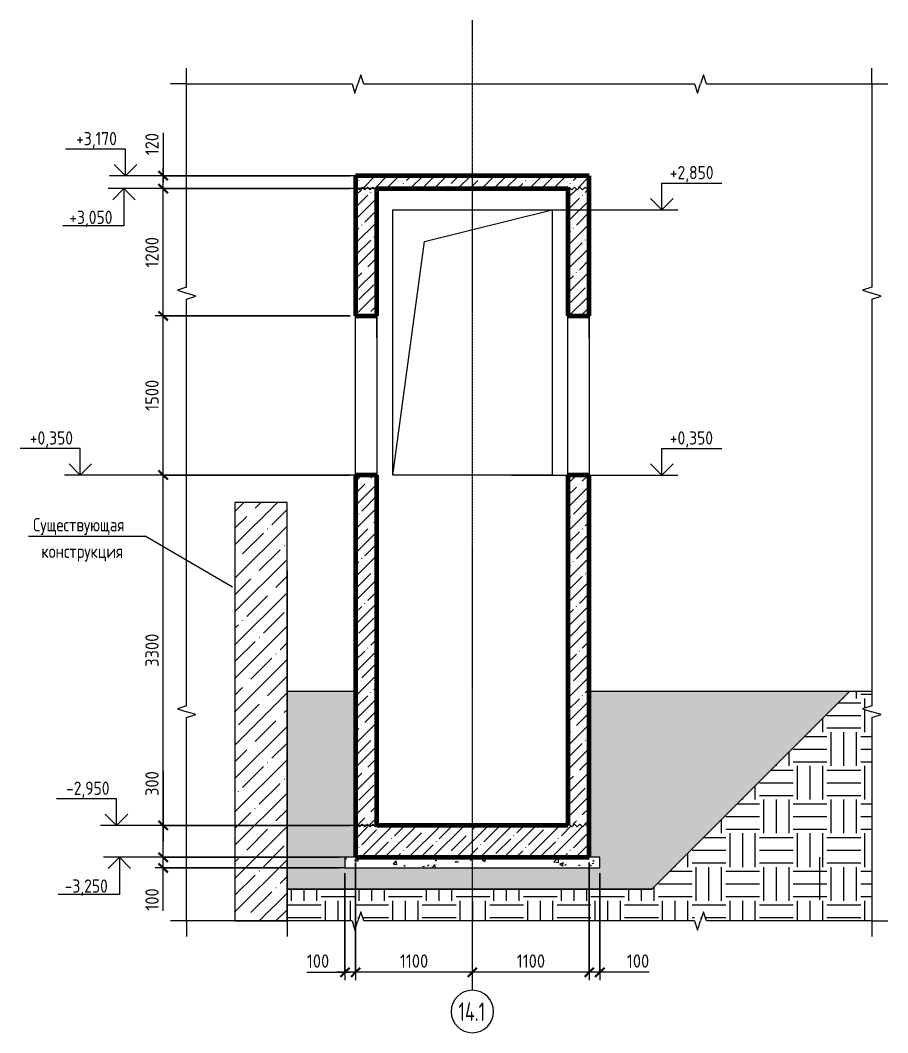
# Model space of a CAD drawing. Header units: millimetres. Extents: x -39709 to 12452, y -4989 to 80275.
# Drawn here: x -29678 to -21511, y -4903 to 4635 of the extents above; entities that cross this region are included whole.
import ezdxf

# ---------------------------------------------------------------- set-up
doc = ezdxf.new("R2010")
doc.units = ezdxf.units.MM
doc.linetypes.add('02 Штрихпунктирная _20 мм_', pattern=[25, 20, -2.5, 0, -2.5])
for name, color, linetype, lineweight in [('AA_Dim', 7, 'Continuous', 9), ('AA_Dim-50', 7, 'Continuous', 9), ('AA_Linii', 7, 'Continuous', 9), ('AA_Oformlenie', 7, 'Continuous', 9), ('AA_Vinoska', 7, 'Continuous', 9), ('AA_Visotnaya otmetka', 7, 'Continuous', 9), ('AF_Okno', 7, 'Continuous', 20), ('AF_Perekritie', 7, 'Continuous', 60), ('AF_Perekritie_Опалубка', 253, 'Continuous', 20), ('AF_Pokritie', 7, 'Continuous', 9), ('AF_Stena', 7, 'Continuous', 20), ('AF_Stena_Опалубка', 253, 'Continuous', 20), ('KR_Fundament', 7, 'Continuous', 20), ('Оси', 7, 'Continuous', 9)]:
    doc.layers.add(name, color=color, linetype=linetype, lineweight=lineweight)
doc.styles.add('GOST Common', font='GOST_Common.ttf', dxfattribs={"width": 0.85, "height": 125})
doc.styles.add('ISOCPEUR', font='isocpeur.TTF', dxfattribs={"width": 0.7, "height": 175})
doc.styles.add('ISOCPEUR_1', font='isocpeur.TTF', dxfattribs={"width": 0.85, "height": 125})
doc.styles.add('ISOCPEUR_4', font='isocpeur.TTF', dxfattribs={"width": 0.9, "height": 125})
doc.dimstyles.new('00_Точн_3_знака__прозр_', dxfattribs={"dimscale": 304.8, "dimtxt": 125.344371, "dimasz": 0.278871, "dimexe": 0.246063, "dimexo": 0.164042, "dimgap": 0.016404, "dimtad": 1, "dimdec": 3, "dimrnd": 0.001, "dimdsep": 46, "dimtxsty": 'ISOCPEUR_4', "dimblk1": 'OBLIQUE', "dimblk2": 'OBLIQUE', "dimsah": 1, "dimcen": 0.09, "dimdle": 0.246063, "dimazin": 0, "dimtfac": 1, "dimtdec": 4, "dimtix": 1, "dimtmove": 1, "dimatfit": 3, "dimfxl": 1, "dimtvp": 1, "dimtolj": 1, "dimtzin": 0, "dimlwd": 18, "dimlwe": 18, "dimarcsym": 2})
doc.dimstyles.new('00_Точн_3_знака__прозр__1', dxfattribs={"dimscale": 304.8, "dimtxt": 125.344371, "dimasz": 0.278871, "dimexe": 0.246063, "dimexo": 0.164042, "dimgap": 0.016404, "dimtad": 1, "dimdec": 3, "dimrnd": 0.001, "dimdsep": 46, "dimtxsty": 'ISOCPEUR_4', "dimblk1": 'OBLIQUE', "dimblk2": 'OBLIQUE', "dimsah": 1, "dimcen": 0.09, "dimdle": 0.246063, "dimazin": 0, "dimtfac": 1, "dimtdec": 4, "dimtix": 1, "dimtmove": 0, "dimatfit": 3, "dimfxl": 1, "dimtvp": 1, "dimtolj": 1, "dimtzin": 0, "dimlwd": 18, "dimlwe": 18, "dimarcsym": 2})
pattern_1 = [(45, (-26210.91, 825), (-112.253, 112.253), []), (45, (-26098.66, 825), (-112.253, 112.253), [198.438, -39.688, 1.676, -38.011])]

# ---------------------------------------------------------------- blocks, each defined once
blk = doc.blocks.new('231_Отверстие прямоугольное в стене _Окно_Стена_ - Отверстие прямоугольное с обрамлением-4131200-1-1 Опалубка')
at = {"layer": 'AF_Okno', "lineweight": 9}
for p, q in [((37129.9, 1644.8), (37129.9, 1850)), ((36929.9, 1610), (36929.9, 1755.2)), ((36929.9, 350), (36929.9, 1610))]:
    blk.add_line(p, q, dxfattribs=at)
blk = doc.blocks.new('231_Отверстие прямоугольное в стене _Окно_Стена_ - Отверстие прямоугольное с обрамлением-V1-1-1 Опалубка')
at = {"layer": 'AF_Okno', "lineweight": 9}
for p, q in [((35129.9, 1644.8), (35129.9, 1850)), ((34929.9, 1610), (34929.9, 1755.2)), ((34929.9, 350), (34929.9, 1610))]:
    blk.add_line(p, q, dxfattribs=at)
blk = doc.blocks.new('231_Отверстие прямоугольное в стене _Окно_Стена_ - Отверстие прямоугольное с обрамлением-4137425-1-1 Опалубка')
at = {"layer": 'AF_Okno', "lineweight": 9}
for p, q in [((35579.9, 2550), (36779.9, 2850)), ((35279.9, 350), (35579.9, 2550))]:
    blk.add_line(p, q, dxfattribs=at)
blk = doc.blocks.new('011_Прямоугольник обрыва _ЭлУзла_ - 011_Прямоугольник обрыва _ЭлУзла_-4166529-1-1 Опалубка')
at = {"layer": 'AA_Oformlenie'}
for p, q in [((33338.8, 2120.1), (33338.8, 4035)), ((33338.8, 4035), (34896.8, 4035)), ((35008.1, 4035), (38122.7, 4035)), ((38234, 4035), (39790.6, 4035)), ((39790.6, 4035), (39790.6, 2120.1)), ((33338.8, -1822.4), (33338.8, 2008.7)), ((39790.6, 2008.7), (39790.6, -1822.4)), ((33338.8, -3850), (33338.8, -1933.8)), ((39790.6, -1933.8), (39790.6, -3850)), ((34896.8, -3850), (33338.8, -3850)), ((38122.7, -3850), (35008.1, -3850)), ((39790.6, -3850), (38234, -3850))]:
    blk.add_line(p, q, dxfattribs=at)
blk = doc.blocks.new('Последовательность узлов - 3мм масшт20 маскировка-904226-1-1 Опалубка')
at = {"layer": 'AA_Oformlenie'}
for p, q in [((36929.9, 3050), (36942.4, 3062.5)), ((36967.4, 3037.5), (36942.4, 3062.5)), ((36979.9, 3050), (36992.4, 3062.5)), ((37017.4, 3037.5), (36992.4, 3062.5)), ((37029.9, 3050), (37042.4, 3062.5)), ((37067.4, 3037.5), (37042.4, 3062.5)), ((37079.9, 3050), (37092.4, 3062.5)), ((37117.4, 3037.5), (37092.4, 3062.5)), ((36979.9, 3050), (36967.4, 3037.5)), ((37029.9, 3050), (37017.4, 3037.5)), ((37079.9, 3050), (37067.4, 3037.5)), ((37129.9, 3050), (37117.4, 3037.5))]:
    blk.add_line(p, q, dxfattribs=at)
blk = doc.blocks.new('Ось сетки - d_4мм-2765513-1-1 Опалубка')
at = {"layer": 'Оси'}
for start, end in [(0, 180), (0, 180), (180, 360), (180, 360)]:
    blk.add_arc((36029.9, -4703.3), 200, start, end, dxfattribs=at)
blk = doc.blocks.new('DIMBLOCK19-1-1 Опалубка')
at = {"layer": 'AA_Dim-50', "lineweight": 30}
for p, q in [((-28332.9, -3250), (-28375.4, -3207.5)), ((-28332.9, -3350), (-28375.4, -3307.5)), ((-28332.9, -3250), (-28290.4, -3292.5)), ((-28332.9, -3350), (-28290.4, -3392.5))]:
    blk.add_line(p, q, dxfattribs=at)
at = {"layer": 'AA_Dim-50', "lineweight": 18}
for p, q in [((-26671.9, -3250), (-28407.9, -3250)), ((-28332.9, -3425), (-28332.9, -3250)), ((-28332.9, -3250), (-26671.9, -3250)), ((-28332.9, -3492.8), (-28332.9, -3300)), ((-26671.9, -3350), (-28407.9, -3350)), ((-28332.9, -3350), (-26671.9, -3350)), ((-28332.9, -3753.3), (-28332.9, -3492.8))]:
    blk.add_line(p, q, dxfattribs=at)
at = {"layer": 'AA_Dim-50', "color": 0, "lineweight": 18, "insert": (-28500.7, -3753.3), "char_height": 125, "width": 252.581, "attachment_point": 1, "rotation": 90, "line_spacing_factor": 1.135194, "style": 'ISOCPEUR_4'}
blk.add_mtext('100', dxfattribs=at)
blk = doc.blocks.new('_Oblique')
at = {"color": 0, "linetype": 'ByBlock', "lineweight": -2}
blk.add_line((-0.5, -0.5), (0.5, 0.5), dxfattribs=at)
blk = doc.blocks.new('DIMBLOCK20-1-1 Опалубка')
at = {"layer": 'AA_Dim-50', "lineweight": 18}
for p, q in [((-28332.9, -2438.8), (-28332.9, -2723)), ((-28332.9, -2723), (-28332.9, -3100)), ((-26571.9, -2950), (-28407.9, -2950)), ((-28332.9, -3250), (-28332.9, -2950)), ((-28332.9, -2950), (-26571.9, -2950)), ((-26671.9, -3250), (-28407.9, -3250)), ((-28332.9, -3250), (-26671.9, -3250))]:
    blk.add_line(p, q, dxfattribs=at)
at = {"layer": 'AA_Dim-50', "lineweight": 30}
for p, q in [((-28332.9, -2950), (-28375.4, -2907.5)), ((-28332.9, -2950), (-28290.4, -2992.5)), ((-28332.9, -3250), (-28375.4, -3207.5)), ((-28332.9, -3250), (-28290.4, -3292.5))]:
    blk.add_line(p, q, dxfattribs=at)
at = {"layer": 'AA_Dim-50', "color": 0, "lineweight": 18, "insert": (-28500.7, -2673), "char_height": 125, "width": 280.961, "attachment_point": 1, "rotation": 90, "line_spacing_factor": 1.135194, "style": 'ISOCPEUR_4'}
blk.add_mtext('300', dxfattribs=at)
blk = doc.blocks.new('DIMBLOCK21-1-1 Опалубка')
at = {"layer": 'AA_Dim-50', "lineweight": 30}
for p, q in [((-28332.9, 350), (-28375.4, 392.5)), ((-28332.9, 350), (-28290.4, 307.5)), ((-28332.9, -2950), (-28375.4, -2907.5)), ((-28332.9, -2950), (-28290.4, -2992.5))]:
    blk.add_line(p, q, dxfattribs=at)
at = {"layer": 'AA_Dim-50', "lineweight": 18}
for p, q in [((-26571.9, 350), (-28407.9, 350)), ((-28332.9, -2950), (-28332.9, 350)), ((-28332.9, 350), (-26571.9, 350)), ((-26571.9, -2950), (-28407.9, -2950)), ((-28332.9, -2950), (-26571.9, -2950))]:
    blk.add_line(p, q, dxfattribs=at)
at = {"layer": 'AA_Dim-50', "color": 0, "lineweight": 18, "insert": (-28500.7, -1456.1), "char_height": 125, "width": 374.614, "attachment_point": 1, "rotation": 90, "line_spacing_factor": 1.135194, "style": 'ISOCPEUR_4'}
blk.add_mtext('3300', dxfattribs=at)
blk = doc.blocks.new('DIMBLOCK22-1-1 Опалубка')
at = {"layer": 'AA_Dim-50', "lineweight": 18}
for p, q in [((-26571.9, 1850), (-28407.9, 1850)), ((-28332.9, 350), (-28332.9, 1850)), ((-28332.9, 1850), (-26571.9, 1850)), ((-26571.9, 350), (-28407.9, 350)), ((-28332.9, 350), (-26571.9, 350))]:
    blk.add_line(p, q, dxfattribs=at)
at = {"layer": 'AA_Dim-50', "lineweight": 30}
for p, q in [((-28332.9, 1850), (-28375.4, 1892.5)), ((-28332.9, 1850), (-28290.4, 1807.5)), ((-28332.9, 350), (-28375.4, 392.5)), ((-28332.9, 350), (-28290.4, 307.5))]:
    blk.add_line(p, q, dxfattribs=at)
at = {"layer": 'AA_Dim-50', "color": 0, "lineweight": 18, "insert": (-28500.7, 955.7), "char_height": 125, "width": 346.234, "attachment_point": 1, "rotation": 90, "line_spacing_factor": 1.135194, "style": 'ISOCPEUR_4'}
blk.add_mtext('1500', dxfattribs=at)
blk = doc.blocks.new('DIMBLOCK23-1-1 Опалубка')
at = {"layer": 'AA_Dim-50', "lineweight": 30}
for p, q in [((-28332.9, 3050), (-28375.4, 3092.5)), ((-28332.9, 3050), (-28290.4, 3007.5)), ((-28332.9, 1850), (-28375.4, 1892.5)), ((-28332.9, 1850), (-28290.4, 1807.5))]:
    blk.add_line(p, q, dxfattribs=at)
at = {"layer": 'AA_Dim-50', "lineweight": 18}
for p, q in [((-26571.9, 3050), (-28407.9, 3050)), ((-28332.9, 1850), (-28332.9, 3050)), ((-28332.9, 3050), (-26571.9, 3050)), ((-26571.9, 1850), (-28407.9, 1850)), ((-28332.9, 1850), (-26571.9, 1850))]:
    blk.add_line(p, q, dxfattribs=at)
at = {"layer": 'AA_Dim-50', "color": 0, "lineweight": 18, "insert": (-28500.7, 2305.7), "char_height": 125, "width": 346.234, "attachment_point": 1, "rotation": 90, "line_spacing_factor": 1.135194, "style": 'ISOCPEUR_4'}
blk.add_mtext('1200', dxfattribs=at)
blk = doc.blocks.new('DIMBLOCK24-1-1 Опалубка')
at = {"layer": 'AA_Dim-50', "lineweight": 18}
for p, q in [((-28332.9, 3573.3), (-28332.9, 3312.8)), ((-28332.9, 3312.8), (-28332.9, 3110)), ((-28332.9, 3050), (-28332.9, 3245)), ((-26571.9, 3170), (-28407.9, 3170)), ((-28332.9, 3170), (-26571.9, 3170)), ((-26571.9, 3050), (-28407.9, 3050)), ((-28332.9, 3050), (-26571.9, 3050))]:
    blk.add_line(p, q, dxfattribs=at)
at = {"layer": 'AA_Dim-50', "lineweight": 30}
for p, q in [((-28332.9, 3170), (-28375.4, 3212.5)), ((-28332.9, 3170), (-28290.4, 3127.5)), ((-28332.9, 3050), (-28375.4, 3092.5)), ((-28332.9, 3050), (-28290.4, 3007.5))]:
    blk.add_line(p, q, dxfattribs=at)
at = {"layer": 'AA_Dim-50', "color": 0, "lineweight": 18, "insert": (-28500.7, 3362.8), "char_height": 125, "width": 252.581, "attachment_point": 1, "rotation": 90, "line_spacing_factor": 1.135194, "style": 'ISOCPEUR_4'}
blk.add_mtext('120', dxfattribs=at)
blk = doc.blocks.new('Высотные отметки - Стрелка вверх-400292-1-1 Опалубка')
at = {"layer": 'AA_Vinoska'}
for p, q in [((37814.1, 600), (38379.1, 600)), ((37814.1, 350), (37814.1, 600)), ((37814.1, 350), (37708, 456.1)), ((37814.1, 350), (37920.2, 456.1)), ((37664.1, 350), (37964.1, 350))]:
    blk.add_line(p, q, dxfattribs=at)
blk = doc.blocks.new('DIMBLOCK25-1-1 Опалубка')
at = {"layer": 'AA_Dim-50', "lineweight": 18}
for p, q in [((-24321.9, -3300), (-24321.9, -4408.2)), ((-24321.9, -4333.2), (-24321.9, -3300)), ((-24221.9, -3400), (-24221.9, -4408.2)), ((-24221.9, -4333.2), (-24221.9, -3400)), ((-24146.9, -4333.2), (-24321.9, -4333.2)), ((-24017.4, -4333.2), (-24271.9, -4333.2)), ((-23756.9, -4333.2), (-24017.4, -4333.2))]:
    blk.add_line(p, q, dxfattribs=at)
at = {"layer": 'AA_Dim-50', "lineweight": 30}
for p, q in [((-24321.9, -4333.2), (-24279.4, -4290.7)), ((-24221.9, -4333.2), (-24179.4, -4290.7)), ((-24321.9, -4333.2), (-24364.4, -4375.7)), ((-24221.9, -4333.2), (-24264.4, -4375.7))]:
    blk.add_line(p, q, dxfattribs=at)
at = {"layer": 'AA_Dim-50', "color": 0, "lineweight": 18, "insert": (-23967.4, -4165.3), "char_height": 125, "width": 252.581, "attachment_point": 1, "line_spacing_factor": 1.135194, "style": 'ISOCPEUR_4'}
blk.add_mtext('100', dxfattribs=at)
blk = doc.blocks.new('DIMBLOCK26-1-1 Опалубка')
at = {"layer": 'AA_Dim-50', "lineweight": 18}
for p, q in [((-24321.9, -3300), (-24321.9, -4408.2)), ((-24321.9, -4333.2), (-24321.9, -3300)), ((-25421.9, -4343.3), (-25421.9, -4258.2)), ((-24321.9, -4333.2), (-25421.9, -4333.2)), ((-25421.9, -4333.2), (-25421.9, -4343.3))]:
    blk.add_line(p, q, dxfattribs=at)
at = {"layer": 'AA_Dim-50', "lineweight": 30}
for p, q in [((-25421.9, -4333.2), (-25379.4, -4290.7)), ((-24321.9, -4333.2), (-24279.4, -4290.7)), ((-25421.9, -4333.2), (-25464.4, -4375.7)), ((-24321.9, -4333.2), (-24364.4, -4375.7))]:
    blk.add_line(p, q, dxfattribs=at)
at = {"layer": 'AA_Dim-50', "color": 0, "lineweight": 18, "insert": (-25004.3, -4165.3), "char_height": 125, "width": 317.854, "attachment_point": 1, "line_spacing_factor": 1.135194, "style": 'ISOCPEUR_4'}
blk.add_mtext('1100', dxfattribs=at)
blk = doc.blocks.new('DIMBLOCK27-1-1 Опалубка')
at = {"layer": 'AA_Dim-50', "lineweight": 18}
for p, q in [((-26521.9, -3300), (-26521.9, -4408.2)), ((-26521.9, -4333.2), (-26521.9, -3300)), ((-25421.9, -4343.3), (-25421.9, -4258.2)), ((-25421.9, -4333.2), (-26521.9, -4333.2)), ((-25421.9, -4333.2), (-25421.9, -4343.3))]:
    blk.add_line(p, q, dxfattribs=at)
at = {"layer": 'AA_Dim-50', "lineweight": 30}
for p, q in [((-26521.9, -4333.2), (-26479.4, -4290.7)), ((-25421.9, -4333.2), (-25379.4, -4290.7)), ((-26521.9, -4333.2), (-26564.4, -4375.7)), ((-25421.9, -4333.2), (-25464.4, -4375.7))]:
    blk.add_line(p, q, dxfattribs=at)
at = {"layer": 'AA_Dim-50', "color": 0, "lineweight": 18, "insert": (-26104.3, -4165.3), "char_height": 125, "width": 317.854, "attachment_point": 1, "line_spacing_factor": 1.135194, "style": 'ISOCPEUR_4'}
blk.add_mtext('1100', dxfattribs=at)
blk = doc.blocks.new('DIMBLOCK28-1-1 Опалубка')
at = {"layer": 'AA_Dim-50', "lineweight": 18}
for p, q in [((-26521.9, -3300), (-26521.9, -4408.2)), ((-26521.9, -4333.2), (-26521.9, -3300)), ((-26621.9, -3400), (-26621.9, -4408.2)), ((-26621.9, -4333.2), (-26621.9, -3400)), ((-26980.3, -4333.2), (-26719.8, -4333.2)), ((-26719.8, -4333.2), (-26571.9, -4333.2)), ((-26521.9, -4333.2), (-26696.9, -4333.2))]:
    blk.add_line(p, q, dxfattribs=at)
at = {"layer": 'AA_Dim-50', "lineweight": 30}
for p, q in [((-26621.9, -4333.2), (-26579.4, -4290.7)), ((-26521.9, -4333.2), (-26479.4, -4290.7)), ((-26621.9, -4333.2), (-26664.4, -4375.7)), ((-26521.9, -4333.2), (-26564.4, -4375.7))]:
    blk.add_line(p, q, dxfattribs=at)
at = {"layer": 'AA_Dim-50', "color": 0, "lineweight": 18, "insert": (-26980.3, -4165.3), "char_height": 125, "width": 252.581, "attachment_point": 1, "line_spacing_factor": 1.135194, "style": 'ISOCPEUR_4'}
blk.add_mtext('100', dxfattribs=at)
blk = doc.blocks.new('Высотные отметки - Стрелка вниз высокая-400290-1-1 Опалубка')
at = {"layer": 'AA_Vinoska'}
for p, q in [((32856.6, -3250), (32556.6, -3250)), ((32706.6, -3250), (32600.6, -3356.1)), ((32706.6, -3250), (32706.6, -3600)), ((32706.6, -3250), (32812.7, -3356.1)), ((32706.6, -3600), (32131.6, -3600))]:
    blk.add_line(p, q, dxfattribs=at)
blk = doc.blocks.new('010_Текст с выноской - Текст 2 строки-4027658-1-1 Опалубка')
at = {"layer": 'AA_Vinoska'}
blk.add_line((31850.2, -224.3), (32950.2, -224.3), dxfattribs=at)

msp = doc.modelspace()

# ---------------------------------------------------------------- hatches: boundary and pattern name
at = {"layer": 'AA_Oformlenie'}
h = msp.add_hatch(dxfattribs=at)
h.set_pattern_fill('FP_8', color=250, style=0, pattern_type=2)
h.set_pattern_definition([(45, (-26210.91, 825), (-157.154, 157.154), []), (45, (-26053.76, 825), (-157.154, 157.154), [277.813, -55.563, 1.676, -53.886])])
h.paths.add_polyline_path([(-27657.4293, -3850), (-27166.9015, -3850), (-27166.9015, 92.5), (-27657.4293, 92.5), (-27657.4293, -3394.4725)])
h = msp.add_hatch(dxfattribs=at)
h.set_pattern_fill('FP_6', color=250, style=0, pattern_type=2)
h.set_pattern_definition([(0, (-26210.915, 825), (203.2, 50.8), [16.764, -135.636, 16.764, -135.636, -812.8]), (0, (-26210.915, 825), (203.2, 50.8), [-304.8, 16.764, -288.036, 16.764, -135.636, -355.6]), (0, (-26210.915, 825), (203.2, 50.8), [-762, 16.764, -84.836, 16.764, -237.236]), (120, (-26134.715, 850.4), (-145.5941, 150.57636), [16.764, -135.636, 16.764, -135.636, -812.8]), (120, (-26134.715, 850.4), (-145.5941, 150.57636), [-304.8, 16.764, -288.036, 16.764, -135.636, -355.6]), (120, (-26134.715, 850.4), (-145.5941, 150.57636), [-762, 16.764, -84.836, 16.764, -237.236]), (240, (-26109.315, 952), (-57.6059, -201.37636), [16.764, -135.636, 16.764, -135.636, -812.8]), (240, (-26109.315, 952), (-57.6059, -201.37636), [-304.8, 16.764, -288.036, 16.764, -135.636, -355.6]), (240, (-26109.315, 952), (-57.6059, -201.37636), [-762, 16.764, -84.836, 16.764, -237.236])])
h.paths.add_polyline_path([(-27166.9015, -3550), (-23731.9015, -3550), (-21866.9015, -1685), (-24321.9015, -1685), (-24321.9015, -3250), (-24221.9015, -3250), (-24221.9015, -3350), (-26621.9015, -3350), (-26621.9015, -3250), (-26521.9015, -3250), (-26521.9015, -1685), (-27166.9015, -1685), (-27166.9015, -3179.9705)])
h = msp.add_hatch(dxfattribs=at)
h.set_pattern_fill('FP_7', color=250, style=0, pattern_type=2)
h.set_pattern_definition([(0, (-26210.9, 825), (317.5, 317.5), [317.5, -317.5]), (0, (-26210.9, 944.06), (317.5, 317.5), [317.5, -317.5]), (0, (-26210.9, 1063.12), (317.5, 317.5), [317.5, -317.5]), (90, (-26171.23, 1102.8), (-317.5, 317.5), [317.5, -317.5]), (90, (-26052.16, 1102.8), (-317.5, 317.5), [317.5, -317.5]), (90, (-25933.1, 1102.8), (-317.5, 317.5), [317.5, -317.5])])
h.paths.add_polyline_path([(-26555.0073, -3850), (-26555.0073, -3809.8446), (-26500.0073, -3809.8446), (-26500.0073, -3850), (-26471.8529, -3763.3499), (-26443.6986, -3850), (-23329.1084, -3850), (-23329.1084, -3809.8446), (-23274.1084, -3809.8446), (-23274.1084, -3850), (-23245.9541, -3763.3499), (-23217.7997, -3850), (-21661.159, -3850), (-21661.159, -1933.75), (-21701.3144, -1933.75), (-21701.3144, -1878.75), (-21661.159, -1878.75), (-21747.8091, -1850.5957), (-21661.159, -1822.4413), (-21661.159, -1685), (-21866.9015, -1685), (-23731.9015, -3550), (-27166.9015, -3550), (-27166.9015, -3850)])
at = {"layer": 'AF_Perekritie', "lineweight": 9}
h = msp.add_hatch(dxfattribs=at)
h.set_pattern_fill('FP_4', color=256, style=0, pattern_type=2)
h.set_pattern_definition(pattern_1)
h.paths.add_polyline_path([(-26321.9015, 3050), (-24521.9015, 3050), (-24521.9015, 3058), (-24321.9015, 3058), (-24321.9015, 3170), (-26521.9015, 3170), (-26521.9015, 3058), (-26321.9015, 3058)])
h = msp.add_hatch(dxfattribs=at)
h.set_pattern_fill('FP_4', color=256, style=0, pattern_type=2)
h.set_pattern_definition(pattern_1)
h.paths.add_polyline_path([(-24878.5766, -3250), (-24321.9015, -3250), (-24321.9015, -2958), (-24521.9015, -2958), (-24521.9015, -2950), (-26321.9015, -2950), (-26321.9015, -2958), (-26521.9015, -2958), (-26521.9015, -3250), (-26321.9015, -3250)])
at = {"layer": 'AF_Pokritie'}
h = msp.add_hatch(dxfattribs=at)
h.set_pattern_fill('FP_5', color=256, style=0, pattern_type=2)
h.set_pattern_definition([(50, (-26210.9, 825), (364.368, -31.878), [38.1, -419.1]), (355, (-26210.9, 825), (-70.486, 382.113), [30.48, -335.28]), (100.451, (-26180.55, 822.34), (293.885, 350.233), [32.38, -356.18]), (46.184, (-26210.9, 926.6), (542.16, -84.086), [57.15, -628.65]), (96.636, (-26165.73, 919.6), (474.805, 494.855), [48.57, -534.27]), (351.184, (-26210.9, 926.6), (474.81, 494.85), [45.72, -502.92]), (21, (-26160.1, 901.2), (303.228, -204.53), [38.1, -419.1]), (326, (-26160.1, 901.2), (123.604, 368.376), [30.48, -335.28]), (71.451, (-26134.85, 884.16), (426.834, 163.843), [32.38, -356.18]), (37.5, (-26210.91, 825), (6.1766, 169.11), [16.764, -314.452, 16.764, -323.596, -336.55]), (37.5, (-26210.91, 825), (6.1766, 169.11), [-671.576, 16.764, -319.786]), (7.5, (-26210.91, 825), (133.639, 200.3615), [16.764, -177.292, 16.764, -306.832, -128.27]), (7.5, (-26210.91, 825), (133.639, 200.3615), [-517.652, 16.764, -111.506]), (327.5, (-26324.2, 825), (271.182, -11.4584), [16.764, -110.236, 16.764, -379.476, -525.78]), (327.5, (-26324.2, 825), (271.182, -11.4584), [-523.24, 16.764, -509.016]), (317.5, (-26375, 825), (296.259, 50.853), [16.764, -148.336, 16.764, -246.38, -373.38]), (317.5, (-26375, 825), (296.259, 50.853), [-428.244, 16.764, -356.616])])
h.paths.add_polyline_path([(-24221.9015, -3350), (-24221.9015, -3250), (-26621.9015, -3250), (-26621.9015, -3350), (-24321.9015, -3350)])
at = {"layer": 'AF_Stena', "lineweight": 9}
h = msp.add_hatch(dxfattribs=at)
h.set_pattern_fill('FP_4', color=256, style=0, pattern_type=2)
h.set_pattern_definition(pattern_1)
h.paths.add_polyline_path([(-26371.9015, -2942), (-26321.9015, -2942), (-26321.9015, 350), (-26521.9015, 350), (-26521.9015, -2942), (-26421.9015, -2942)])
h.paths.add_polyline_path([(-26321.9015, 1850), (-26321.9015, 3042), (-26521.9015, 3042), (-26521.9015, 1850), (-26371.9015, 1850)])
h = msp.add_hatch(dxfattribs=at)
h.set_pattern_fill('FP_4', color=256, style=0, pattern_type=2)
h.set_pattern_definition(pattern_1)
h.paths.add_polyline_path([(-26421.9015, -2942), (-26321.9015, -2942), (-26321.9015, 350), (-26521.9015, 350), (-26521.9015, -2942), (-26471.9015, -2942)])
h.paths.add_polyline_path([(-26371.9015, 1850), (-26321.9015, 1850), (-26321.9015, 3042), (-26521.9015, 3042), (-26521.9015, 1850), (-26421.9015, 1850)])
h = msp.add_hatch(dxfattribs=at)
h.set_pattern_fill('FP_4', color=256, style=0, pattern_type=2)
h.set_pattern_definition(pattern_1)
h.paths.add_polyline_path([(-24371.9015, -2942), (-24321.9015, -2942), (-24321.9015, 350), (-24521.9015, 350), (-24521.9015, -2942), (-24421.9015, -2942)])
h.paths.add_polyline_path([(-24321.9015, 1850), (-24321.9015, 3042), (-24521.9015, 3042), (-24521.9015, 1850), (-24371.9015, 1850)])

# ---------------------------------------------------------------- linework, layer by layer
at = {"layer": 'AA_Linii'}
for p, q in [((-27657.4293, 92.5), (-27657.4293, -3850)), ((-27166.9015, 92.5), (-27657.4293, 92.5)), ((-27166.9015, 92.5), (-27657.4293, 92.5)), ((-27166.9015, -3850), (-27166.9015, 92.5)), ((-27166.9015, -550), (-27166.9015, 92.5)), ((-27166.9015, -550), (-27166.9015, -3997.4351)), ((-27166.9015, -3550), (-27166.9015, -1685)), ((-27166.9015, -1685), (-26521.9015, -1685)), ((-26521.9015, -1685), (-26521.9015, -3250)), ((-24321.9015, -1685), (-21866.9015, -1685)), ((-24321.9015, -3250), (-24321.9015, -1685)), ((-21866.9015, -1685), (-23731.9015, -3550)), ((-23731.9015, -3550), (-21866.9015, -1685)), ((-21866.9015, -1685), (-21661.159, -1685)), ((-26521.9015, -3250), (-26621.9015, -3250)), ((-26621.9015, -3250), (-26621.9015, -3350)), ((-24221.9015, -3250), (-24321.9015, -3250)), ((-24221.9015, -3350), (-24221.9015, -3250)), ((-22151.9015, -3650), (-22151.9015, -3250)), ((-26621.9015, -3350), (-27121.9015, -3350)), ((-26621.9015, -3350), (-24221.9015, -3350)), ((-23731.9015, -3550), (-27166.9015, -3550)), ((-27166.9015, -3850), (-27166.9015, -3550)), ((-27166.9015, -3550), (-23731.9015, -3550)), ((-27657.4293, -3850), (-27166.9015, -3850)), ((-26555.0073, -3850), (-27166.9015, -3850)), ((-23329.1084, -3850), (-26443.6986, -3850)), ((-21661.159, -3850), (-23217.7997, -3850))]:
    msp.add_line(p, q, dxfattribs=at)
at = {"layer": 'AA_Vinoska'}
for p, q in [((-28112.9567, 4035), (-28112.9567, 4185)), ((-26471.8529, 4121.6501), (-26500.0073, 4035)), ((-26443.6986, 4035), (-26471.8529, 4121.6501)), ((-23245.9541, 4121.6501), (-23274.1084, 4035)), ((-23217.7997, 4035), (-23245.9541, 4121.6501)), ((-21661.159, 4035), (-21661.159, 4185)), ((-28112.9567, 4035), (-28262.9567, 4035)), ((-26555.0073, 4035), (-26527.5073, 3948.3975)), ((-26527.5073, 3948.3975), (-26500.0073, 4035)), ((-23329.1084, 4035), (-23301.6084, 3948.3975)), ((-23301.6084, 3948.3975), (-23274.1084, 4035)), ((-21661.159, 4035), (-21511.159, 4035)), ((-28112.9567, 2120.0587), (-28199.6069, 2091.9043)), ((-21661.159, 2120.0587), (-21747.8091, 2091.9043)), ((-28199.6069, 2091.9043), (-28112.9567, 2063.75)), ((-28026.3542, 2036.25), (-28112.9567, 2063.75)), ((-28112.9567, 2008.75), (-28026.3542, 2036.25)), ((-21747.8091, 2091.9043), (-21661.159, 2063.75)), ((-21574.5564, 2036.25), (-21661.159, 2063.75)), ((-21661.159, 2008.75), (-21574.5564, 2036.25)), ((-27680.8351, -706.7071), (-28501.567, -224.2634)), ((-28112.9567, -1822.4413), (-28199.6069, -1850.5957)), ((-28199.6069, -1850.5957), (-28112.9567, -1878.75)), ((-28026.3542, -1906.25), (-28112.9567, -1878.75)), ((-28112.9567, -1933.75), (-28026.3542, -1906.25)), ((-21661.159, -1822.4413), (-21747.8091, -1850.5957)), ((-21747.8091, -1850.5957), (-21661.159, -1878.75)), ((-21574.5564, -1906.25), (-21661.159, -1878.75)), ((-21661.159, -1933.75), (-21574.5564, -1906.25)), ((-26471.8529, -3763.3499), (-26500.0073, -3850)), ((-26443.6986, -3850), (-26471.8529, -3763.3499)), ((-23245.9541, -3763.3499), (-23274.1084, -3850)), ((-23217.7997, -3850), (-23245.9541, -3763.3499)), ((-28112.9567, -3850), (-28262.9567, -3850)), ((-28112.9567, -3850), (-28112.9567, -3997.4351)), ((-26555.0073, -3850), (-26527.5073, -3936.6025)), ((-26527.5073, -3936.6025), (-26500.0073, -3850)), ((-23329.1084, -3850), (-23301.6084, -3936.6025)), ((-23301.6084, -3936.6025), (-23274.1084, -3850)), ((-21661.159, -3850), (-21511.159, -3850)), ((-21661.159, -3850), (-21661.159, -3997.4351))]:
    msp.add_line(p, q, dxfattribs=at)
at = {"layer": 'AA_Visotnaya otmetka'}
for p, q in [((-25810.4617, 3170), (-28688.0034, 3170)), ((-25810.4617, 3170), (-25810.4617, 3170)), ((-26008.1758, 3050), (-28701.7658, 3050)), ((-26008.1758, 3050), (-26008.1758, 3050)), ((-24922.3979, 2850), (-23637.6893, 2850)), ((-24922.3979, 2850), (-24922.3979, 2850)), ((-26426.8646, 350), (-29113.4512, 350)), ((-26426.8646, 350), (-26426.8646, 350)), ((-25052.3982, 350), (-23637.6893, 350)), ((-25052.3982, 350), (-25052.3982, 350)), ((-25787.2012, -2950), (-28772.6596, -2950)), ((-25787.2012, -2950), (-25787.2012, -2950)), ((-25938.3944, -3250), (-28745.1347, -3250)), ((-25938.3944, -3250), (-25938.3944, -3250))]:
    msp.add_line(p, q, dxfattribs=at)
at = {"layer": 'AF_Perekritie_Опалубка', "lineweight": 60}
for p, q in [((-24321.9015, 3170), (-26521.9015, 3170)), ((-26521.9015, 3170), (-26521.9015, 3050)), ((-24321.9015, 3050), (-24321.9015, 3170)), ((-26321.9015, 3050), (-24521.9015, 3050))]:
    msp.add_line(p, q, dxfattribs=at)
at = {"layer": 'AF_Pokritie', "lineweight": 20}
for p, q in [((-24221.9015, -3250), (-26621.9015, -3250)), ((-26621.9015, -3250), (-26621.9015, -3350)), ((-24221.9015, -3350), (-24221.9015, -3250)), ((-26621.9015, -3350), (-24221.9015, -3350))]:
    msp.add_line(p, q, dxfattribs=at)
at = {"layer": 'AF_Stena_Опалубка', "lineweight": 60}
for p, q in [((-26521.9015, 3050), (-26521.9015, 1850)), ((-26521.9015, 3050), (-26521.9015, 1850)), ((-26321.9015, 1850), (-26321.9015, 3050)), ((-26321.9015, 1850), (-26321.9015, 3050)), ((-24521.9015, 3050), (-24521.9015, 1850)), ((-24321.9015, 1850), (-24321.9015, 3050)), ((-26521.9015, 1850), (-26321.9015, 1850)), ((-26521.9015, 1850), (-26321.9015, 1850)), ((-24521.9015, 1850), (-24321.9015, 1850)), ((-26321.9015, 350), (-26521.9015, 350)), ((-26521.9015, 350), (-26521.9015, -2950)), ((-26321.9015, 350), (-26521.9015, 350)), ((-26521.9015, 350), (-26521.9015, -2950)), ((-26321.9015, -2950), (-26321.9015, 350)), ((-26321.9015, -2950), (-26321.9015, 350)), ((-24321.9015, 350), (-24521.9015, 350)), ((-24521.9015, 350), (-24521.9015, -2950)), ((-24321.9015, -2950), (-24321.9015, 350))]:
    msp.add_line(p, q, dxfattribs=at)
at = {"layer": 'AF_Stena_Опалубка'}
for p, q in [((-24521.9015, 3050), (-26321.9015, 3050)), ((-26321.9015, 3050), (-26321.9015, -2950)), ((-24521.9015, -2950), (-24521.9015, 3050)), ((-26171.9015, 350), (-26171.9015, 2850)), ((-26171.9015, 2850), (-24671.9015, 2850)), ((-24671.9015, 2850), (-24671.9015, 350)), ((-26521.9015, 350), (-26521.9015, 1850)), ((-26521.9015, 350), (-26521.9015, 1850)), ((-26321.9015, 1850), (-26321.9015, 350)), ((-26321.9015, 1850), (-26321.9015, 350)), ((-24521.9015, 350), (-24521.9015, 1850)), ((-24321.9015, 1850), (-24321.9015, 350)), ((-24671.9015, 350), (-26171.9015, 350)), ((-26321.9015, -2950), (-24521.9015, -2950))]:
    msp.add_line(p, q, dxfattribs=at)
at = {"layer": 'KR_Fundament', "lineweight": 60}
for p, q in [((-26521.9015, -2950), (-26521.9015, -3250)), ((-24521.9015, -2950), (-26321.9015, -2950)), ((-24321.9015, -3250), (-24321.9015, -2950)), ((-26521.9015, -3250), (-24321.9015, -3250))]:
    msp.add_line(p, q, dxfattribs=at)
at = {"layer": 'Оси'}
for p, q in [((-25421.9015, 4385.3139), (-25421.9015, 4635.3139)), ((-25421.9015, -4503.3013), (-25421.9015, -4253.3013))]:
    msp.add_line(p, q, dxfattribs=at)
at = {"layer": 'Оси', "linetype": '02 Штрихпунктирная _20 мм_'}
msp.add_line((-25421.9015, -4253.3013), (-25421.9015, 4385.3139), dxfattribs=at)

# ---------------------------------------------------------------- block references
at = {"layer": 'AA_Oformlenie'}
for name, p in [('011_Прямоугольник обрыва _ЭлУзла_ - 011_Прямоугольник обрыва _ЭлУзла_-4166529-1-1 Опалубка', (-61451.7758, 0)), ('Последовательность узлов - 3мм масшт20 маскировка-904226-1-1 Опалубка', (-63451.7758, 0)), ('Последовательность узлов - 3мм масшт20 маскировка-904226-1-1 Опалубка', (-61451.7758, 0)), ('Последовательность узлов - 3мм масшт20 маскировка-904226-1-1 Опалубка', (-63451.7758, -6000)), ('Последовательность узлов - 3мм масшт20 маскировка-904226-1-1 Опалубка', (-61451.7758, -6000))]:
    msp.add_blockref(name, p, dxfattribs=at)
at = {"layer": 'AA_Vinoska'}
for name in ['Высотные отметки - Стрелка вверх-400292-1-1 Опалубка', '010_Текст с выноской - Текст 2 строки-4027658-1-1 Опалубка', 'Высотные отметки - Стрелка вниз высокая-400290-1-1 Опалубка']:
    msp.add_blockref(name, (-61451.7758, 0), dxfattribs=at)
at = {"layer": 'AA_Visotnaya otmetka', "extrusion": (0, 0, -1)}
for p in [(-9126.0831, 2820), (-8700.6353, 0), (-9041.4269, -3300)]:
    msp.add_blockref('Высотные отметки - Стрелка вверх-400292-1-1 Опалубка', p, dxfattribs=at)
at = {"layer": 'AA_Visotnaya otmetka'}
for name, p in [('Высотные отметки - Стрелка вверх-400292-1-1 Опалубка', (-61451.7758, 2500)), ('Высотные отметки - Стрелка вниз высокая-400290-1-1 Опалубка', (-61408.4069, 6300))]:
    msp.add_blockref(name, p, dxfattribs=at)
at = {"layer": 'AF_Okno'}
msp.add_blockref('231_Отверстие прямоугольное в стене _Окно_Стена_ - Отверстие прямоугольное с обрамлением-4137425-1-1 Опалубка', (-61451.7758, 0), dxfattribs=at)
at = {"layer": 'AF_Okno', "lineweight": 9}
for name, p in [('231_Отверстие прямоугольное в стене _Окно_Стена_ - Отверстие прямоугольное с обрамлением-V1-1-1 Опалубка', (-61451.7758, 0)), ('231_Отверстие прямоугольное в стене _Окно_Стена_ - Отверстие прямоугольное с обрамлением-4131200-1-1 Опалубка', (-63451.7758, 0)), ('231_Отверстие прямоугольное в стене _Окно_Стена_ - Отверстие прямоугольное с обрамлением-4131200-1-1 Опалубка', (-61451.7758, 0))]:
    msp.add_blockref(name, p, dxfattribs=at)
at = {"layer": 'Оси'}
msp.add_blockref('Ось сетки - d_4мм-2765513-1-1 Опалубка', (-61451.7758, 0), dxfattribs=at)

# ---------------------------------------------------------------- texts
at = {"layer": 'AA_Vinoska', "char_height": 125, "attachment_point": 1, "style": 'GOST Common'}
for s, insert, width in [('Существующая', (-29557.0904, -55.1482), 1219.767531), ('конструкция', (-29479.7404, -305.1482), 1032.373078)]:
    msp.add_mtext(s, dxfattribs=dict(at, insert=insert, width=width))
at = {"layer": 'AA_Visotnaya otmetka', "char_height": 125, "attachment_point": 1, "line_spacing_factor": 1.135194, "style": 'ISOCPEUR_1'}
for s, insert, width in [('+3,170', (-29152.2657, 3582.8398), 454.22946), ('+2,850', (-23562.6054, 3262.8398), 479.798668), ('+3,050', (-29216.682, 2841.341), 479.798668), ('+0,350', (-29588.3673, 762.8398), 479.798668), ('+0,350', (-23562.6054, 762.8398), 479.798668), ('-2,950', (-29247.5757, -2537.1602), 479.798668), ('-3,250', (-29260.0508, -3458.659), 479.798668)]:
    msp.add_mtext(s, dxfattribs=dict(at, insert=insert, width=width))
at = {"layer": 'Оси', "insert": (-25552.6918, -4617.0711), "char_height": 175, "width": 317.067406, "attachment_point": 1, "style": 'ISOCPEUR'}
msp.add_mtext('14.1', dxfattribs=at)

# ---------------------------------------------------------------- dimensions: what is measured, and where the dimension line sits
at = {"layer": 'AA_Dim', "lineweight": 18}
for base, p1, p2, override, picture, middle in [((-28332.8979, 3170), (-26521.9015, 3050), (-26521.9015, 3170), {"dimpost": '<>', "dimfxl": 120}, 'DIMBLOCK24-1-1 Опалубка', (-28417.4044, 3489.1083)), ((-28332.8979, -2950), (-26621.9015, -3250), (-26521.9015, -2950), {"dimpost": '<>', "dimfxl": 316.227766}, 'DIMBLOCK20-1-1 Опалубка', (-28417.4044, -2532.4834)), ((-28332.8979, -3250), (-26621.9015, -3350), (-26621.9015, -3250), {"dimpost": '<>', "dimfxl": 100}, 'DIMBLOCK19-1-1 Опалубка', (-28417.4044, -3627.0115))]:
    dim = msp.add_linear_dim(base=base, p1=p1, p2=p2, angle=90, dimstyle='00_Точн_3_знака__прозр_', override=override, dxfattribs=at)
    dim.commit()
    dim.dimension.update_dxf_attribs({"geometry": picture, "text_midpoint": middle, "dimtype": 160, "text_rotation": 90})
for base, p1, p2, override, picture, middle in [((-28332.8979, 3050), (-26521.9015, 1850), (-26521.9015, 3050), {"dimpost": '<>', "dimfxl": 1200}, 'DIMBLOCK23-1-1 Опалубка', (-28400.3979, 2450)), ((-28332.8979, 1850), (-26521.9015, 350), (-26521.9015, 1850), {"dimpost": '<>', "dimfxl": 1500}, 'DIMBLOCK22-1-1 Опалубка', (-28400.3979, 1100)), ((-28332.8979, 350), (-26521.9015, -2950), (-26521.9015, 350), {"dimpost": '<>', "dimfxl": 3300}, 'DIMBLOCK21-1-1 Опалубка', (-28400.3979, -1300))]:
    dim = msp.add_linear_dim(base=base, p1=p1, p2=p2, angle=90, dimstyle='00_Точн_3_знака__прозр__1', override=override, dxfattribs=at)
    dim.commit()
    dim.dimension.update_dxf_attribs({"geometry": picture, "text_midpoint": middle})
for base, p1, p2, picture, middle in [((-26621.9015, -4333.1547), (-26521.9015, -3250), (-26621.9015, -3350), 'DIMBLOCK28-1-1 Опалубка', (-26854.0404, -4248.6482)), ((-24321.9015, -4333.1547), (-24221.9015, -3350), (-24321.9015, -3250), 'DIMBLOCK25-1-1 Опалубка', (-23841.0929, -4248.6482))]:
    dim = msp.add_linear_dim(base=base, p1=p1, p2=p2, dimstyle='00_Точн_3_знака__прозр_', override={"dimpost": '<>', "dimfxl": 141.421356}, dxfattribs=at)
    dim.commit()
    dim.dimension.update_dxf_attribs({"geometry": picture, "text_midpoint": middle, "dimtype": 160})
for base, p1, p2, picture, middle in [((-26521.9015, -4333.1547), (-25421.9015, -4393.2588), (-26521.9015, -3250), 'DIMBLOCK27-1-1 Опалубка', (-25971.9015, -4265.6547)), ((-25421.9015, -4333.1547), (-24321.9015, -3250), (-25421.9015, -4393.2588), 'DIMBLOCK26-1-1 Опалубка', (-24871.9015, -4265.6547))]:
    dim = msp.add_linear_dim(base=base, p1=p1, p2=p2, dimstyle='00_Точн_3_знака__прозр__1', override={"dimpost": '<>', "dimfxl": 1586.518397}, dxfattribs=at)
    dim.commit()
    dim.dimension.update_dxf_attribs({"geometry": picture, "text_midpoint": middle})

doc.saveas('drawing.dxf')
